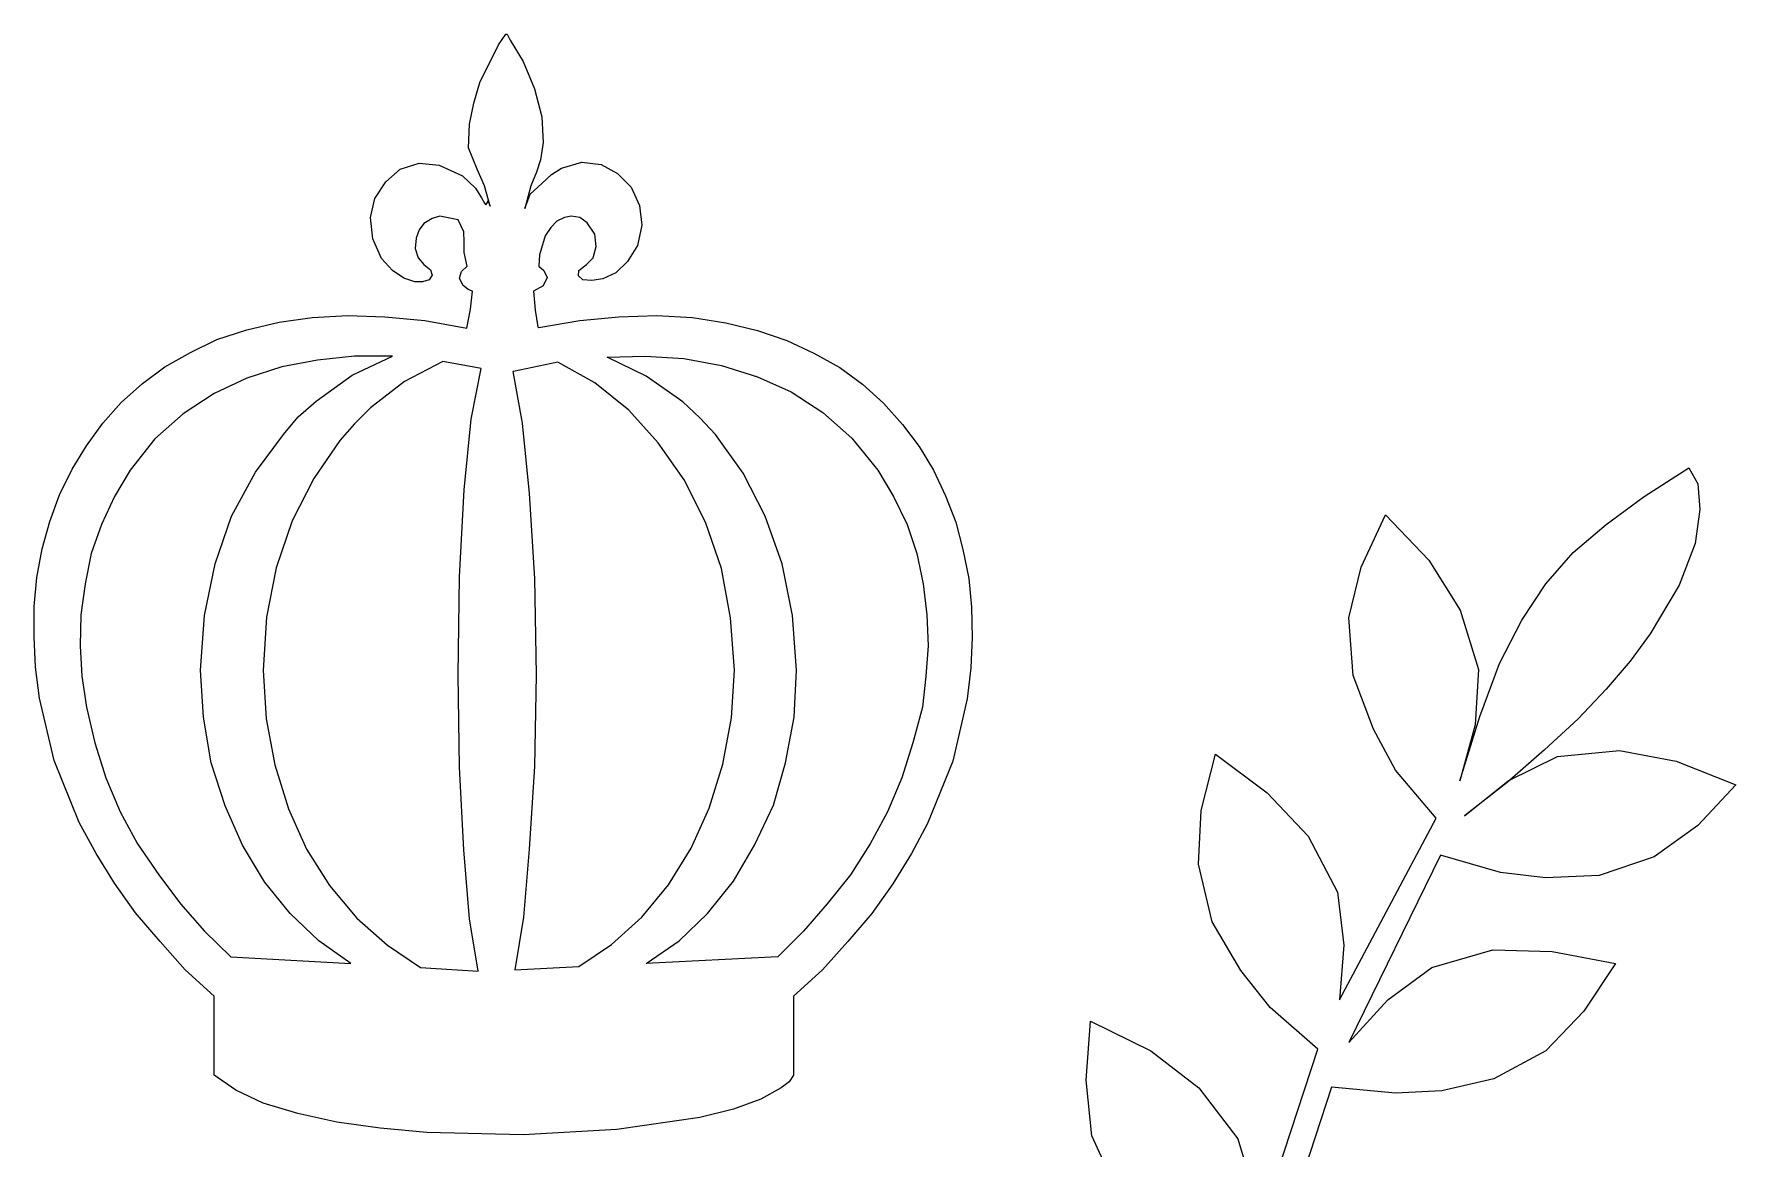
# Model space of a CAD drawing. Header units: inches. Extents: x -3.38 to 2.4, y -4.28 to 3.37.
# Drawn here: x -2.627 to -1.841, y -2.36 to -1.845 of the extents above; entities that cross this region are included whole.
import ezdxf

# ---------------------------------------------------------------- set-up
doc = ezdxf.new("R2010")
doc.units = ezdxf.units.IN
doc.header["$MEASUREMENT"] = 0
doc.layers.add('Katman 1', color=7, linetype='Continuous')

msp = doc.modelspace()

# ---------------------------------------------------------------- linework, layer by layer
at = {"layer": 'Katman 1', "color": 250, "lineweight": 9}
for points in [[(-2.41226, -1.85022), (-2.41226, -1.85022), (-2.40893, -1.84529), (-2.40893, -1.84529)], [(-2.40893, -1.84529), (-2.40893, -1.84529), (-2.40826, -1.84529), (-2.40826, -1.84529)], [(-2.40826, -1.84529), (-2.40826, -1.84529), (-2.40693, -1.84809), (-2.40693, -1.84809)], [(-2.42093, -1.86769), (-2.42093, -1.86769), (-2.41226, -1.85022), (-2.41226, -1.85022)], [(-2.40693, -1.84809), (-2.40693, -1.84809), (-2.40093, -1.85791), (-2.40093, -1.85791)], [(-2.40093, -1.85791), (-2.40093, -1.85791), (-2.39559, -1.87051), (-2.39559, -1.87051)], [(-2.42359, -1.87717), (-2.42359, -1.87717), (-2.42093, -1.86769), (-2.42093, -1.86769)], [(-2.42559, -1.88695), (-2.42559, -1.88695), (-2.42359, -1.87717), (-2.42359, -1.87717)], [(-2.39559, -1.87051), (-2.39559, -1.87051), (-2.39226, -1.88344), (-2.39226, -1.88344)], [(-2.39226, -1.88344), (-2.39226, -1.88344), (-2.39159, -1.89535), (-2.39159, -1.89535)], [(-2.42604, -1.8978), (-2.42604, -1.8978), (-2.42559, -1.88695), (-2.42559, -1.88695)], [(-2.42204, -1.9076), (-2.42204, -1.9076), (-2.42604, -1.8978), (-2.42604, -1.8978)], [(-2.39159, -1.89535), (-2.39159, -1.89535), (-2.39293, -1.9034), (-2.39293, -1.9034)], [(-2.46426, -1.91354), (-2.46426, -1.91354), (-2.45759, -1.9076), (-2.45759, -1.9076)], [(-2.45759, -1.9076), (-2.45759, -1.9076), (-2.44893, -1.90482), (-2.44893, -1.90482)], [(-2.44893, -1.90482), (-2.44893, -1.90482), (-2.43959, -1.90585), (-2.43959, -1.90585)], [(-2.43959, -1.90585), (-2.43959, -1.90585), (-2.42893, -1.91076), (-2.42893, -1.91076)], [(-2.4187, -1.91531), (-2.4187, -1.91531), (-2.42204, -1.9076), (-2.42204, -1.9076)], [(-2.3947, -1.90902), (-2.3947, -1.90902), (-2.39737, -1.91531), (-2.39737, -1.91531)], [(-2.39293, -1.9034), (-2.39293, -1.9034), (-2.3947, -1.90902), (-2.3947, -1.90902)], [(-2.38781, -1.91005), (-2.38781, -1.91005), (-2.38315, -1.90727), (-2.38315, -1.90727)], [(-2.38315, -1.90727), (-2.38315, -1.90727), (-2.37381, -1.90447), (-2.37381, -1.90447)], [(-2.37381, -1.90447), (-2.37381, -1.90447), (-2.36492, -1.90551), (-2.36492, -1.90551)], [(-2.36492, -1.90551), (-2.36492, -1.90551), (-2.35737, -1.90971), (-2.35737, -1.90971)], [(-2.46937, -1.92124), (-2.46937, -1.92124), (-2.46426, -1.91354), (-2.46426, -1.91354)], [(-2.42893, -1.91076), (-2.42893, -1.91076), (-2.42293, -1.91638), (-2.42293, -1.91638)], [(-2.42293, -1.91638), (-2.42293, -1.91638), (-2.42004, -1.92091), (-2.42004, -1.92091)], [(-2.41604, -1.92476), (-2.41604, -1.92476), (-2.4187, -1.91531), (-2.4187, -1.91531)], [(-2.39737, -1.91531), (-2.39737, -1.91531), (-2.40004, -1.92582), (-2.40004, -1.92582)], [(-2.39759, -1.91918), (-2.39759, -1.91918), (-2.39226, -1.91425), (-2.39226, -1.91425)], [(-2.39226, -1.91425), (-2.39226, -1.91425), (-2.38781, -1.91005), (-2.38781, -1.91005)], [(-2.35737, -1.90971), (-2.35737, -1.90971), (-2.35093, -1.916), (-2.35093, -1.916)], [(-2.35093, -1.916), (-2.35093, -1.916), (-2.34715, -1.9244), (-2.34715, -1.9244)], [(-2.47137, -1.93002), (-2.47137, -1.93002), (-2.46937, -1.92124), (-2.46937, -1.92124)], [(-2.42004, -1.92091), (-2.42004, -1.92091), (-2.4187, -1.92336), (-2.4187, -1.92336)], [(-2.4187, -1.92336), (-2.4187, -1.92336), (-2.41804, -1.92407), (-2.41804, -1.92407)], [(-2.41804, -1.92407), (-2.41804, -1.92407), (-2.41737, -1.923), (-2.41737, -1.923)], [(-2.41737, -1.923), (-2.41737, -1.923), (-2.41715, -1.92229), (-2.41715, -1.92229)], [(-2.41715, -1.92229), (-2.41715, -1.92229), (-2.41604, -1.92476), (-2.41604, -1.92476)], [(-2.40004, -1.92582), (-2.40004, -1.92582), (-2.39759, -1.91918), (-2.39759, -1.91918)], [(-2.34715, -1.9244), (-2.34715, -1.9244), (-2.34603, -1.93354), (-2.34603, -1.93354)], [(-2.47026, -1.9398), (-2.47026, -1.9398), (-2.47137, -1.93002), (-2.47137, -1.93002)], [(-2.4467, -1.9328), (-2.4467, -1.9328), (-2.44893, -1.9356), (-2.44893, -1.9356)], [(-2.44293, -1.93036), (-2.44293, -1.93036), (-2.4467, -1.9328), (-2.4467, -1.9328)], [(-2.43937, -1.92933), (-2.43937, -1.92933), (-2.44293, -1.93036), (-2.44293, -1.93036)], [(-2.43093, -1.93102), (-2.43093, -1.93102), (-2.43937, -1.92933), (-2.43937, -1.92933)], [(-2.42826, -1.93665), (-2.42826, -1.93665), (-2.43093, -1.93102), (-2.43093, -1.93102)], [(-2.38537, -1.93174), (-2.38537, -1.93174), (-2.38804, -1.93456), (-2.38804, -1.93456)], [(-2.38181, -1.93002), (-2.38181, -1.93002), (-2.38537, -1.93174), (-2.38537, -1.93174)], [(-2.3787, -1.92933), (-2.3787, -1.92933), (-2.38181, -1.93002), (-2.38181, -1.93002)], [(-2.3747, -1.93002), (-2.3747, -1.93002), (-2.3787, -1.92933), (-2.3787, -1.92933)], [(-2.37137, -1.93244), (-2.37137, -1.93244), (-2.3747, -1.93002), (-2.3747, -1.93002)], [(-2.36781, -1.93769), (-2.36781, -1.93769), (-2.37137, -1.93244), (-2.37137, -1.93244)], [(-2.46626, -1.94891), (-2.46626, -1.94891), (-2.47026, -1.9398), (-2.47026, -1.9398)], [(-2.45026, -1.93947), (-2.45026, -1.93947), (-2.4507, -1.94436), (-2.4507, -1.94436)], [(-2.44893, -1.9356), (-2.44893, -1.9356), (-2.45026, -1.93947), (-2.45026, -1.93947)], [(-2.42804, -1.94122), (-2.42804, -1.94122), (-2.42826, -1.93665), (-2.42826, -1.93665)], [(-2.3907, -1.9384), (-2.3907, -1.9384), (-2.39337, -1.94718), (-2.39337, -1.94718)], [(-2.38804, -1.93456), (-2.38804, -1.93456), (-2.3907, -1.9384), (-2.3907, -1.9384)], [(-2.36715, -1.94331), (-2.36715, -1.94331), (-2.36781, -1.93769), (-2.36781, -1.93769)], [(-2.34603, -1.93354), (-2.34603, -1.93354), (-2.34804, -1.94294), (-2.34804, -1.94294)], [(-2.4507, -1.94436), (-2.4507, -1.94436), (-2.44937, -1.94856), (-2.44937, -1.94856)], [(-2.44937, -1.94856), (-2.44937, -1.94856), (-2.4467, -1.95169), (-2.4467, -1.95169)], [(-2.42804, -1.94609), (-2.42804, -1.94609), (-2.42804, -1.94122), (-2.42804, -1.94122)], [(-2.4267, -1.95241), (-2.4267, -1.95241), (-2.42804, -1.94609), (-2.42804, -1.94609)], [(-2.39337, -1.94718), (-2.39337, -1.94718), (-2.39359, -1.95241), (-2.39359, -1.95241)], [(-2.37159, -1.95169), (-2.37159, -1.95169), (-2.36848, -1.94856), (-2.36848, -1.94856)], [(-2.36848, -1.94856), (-2.36848, -1.94856), (-2.36715, -1.94331), (-2.36715, -1.94331)], [(-2.34804, -1.94294), (-2.34804, -1.94294), (-2.3527, -1.95031), (-2.3527, -1.95031)], [(-2.46115, -1.95449), (-2.46115, -1.95449), (-2.46626, -1.94891), (-2.46626, -1.94891)], [(-2.45604, -1.95805), (-2.45604, -1.95805), (-2.46115, -1.95449), (-2.46115, -1.95449)], [(-2.4467, -1.95169), (-2.4467, -1.95169), (-2.44359, -1.95418), (-2.44359, -1.95418)], [(-2.44293, -1.95663), (-2.44293, -1.95663), (-2.44426, -1.95872), (-2.44426, -1.95872)], [(-2.44359, -1.95418), (-2.44359, -1.95418), (-2.44293, -1.95663), (-2.44293, -1.95663)], [(-2.43026, -1.95805), (-2.43026, -1.95805), (-2.42937, -1.95487), (-2.42937, -1.95487)], [(-2.42937, -1.95487), (-2.42937, -1.95487), (-2.4267, -1.95241), (-2.4267, -1.95241)], [(-2.39359, -1.95241), (-2.39359, -1.95241), (-2.39137, -1.95449), (-2.39137, -1.95449)], [(-2.39137, -1.95449), (-2.39137, -1.95449), (-2.38981, -1.95767), (-2.38981, -1.95767)], [(-2.37537, -1.95696), (-2.37537, -1.95696), (-2.37515, -1.95449), (-2.37515, -1.95449)], [(-2.37515, -1.95449), (-2.37515, -1.95449), (-2.37159, -1.95169), (-2.37159, -1.95169)], [(-2.35804, -1.95554), (-2.35804, -1.95554), (-2.36404, -1.95836), (-2.36404, -1.95836)], [(-2.3527, -1.95031), (-2.3527, -1.95031), (-2.35804, -1.95554), (-2.35804, -1.95554)], [(-2.45093, -1.95974), (-2.45093, -1.95974), (-2.45604, -1.95805), (-2.45604, -1.95805)], [(-2.44737, -1.95974), (-2.44737, -1.95974), (-2.45093, -1.95974), (-2.45093, -1.95974)], [(-2.44426, -1.95872), (-2.44426, -1.95872), (-2.44737, -1.95974), (-2.44737, -1.95974)], [(-2.4287, -1.96116), (-2.4287, -1.96116), (-2.43026, -1.95805), (-2.43026, -1.95805)], [(-2.42626, -1.96322), (-2.42626, -1.96322), (-2.4287, -1.96116), (-2.4287, -1.96116)], [(-2.42426, -1.96394), (-2.42426, -1.96394), (-2.42626, -1.96322), (-2.42626, -1.96322)], [(-2.42515, -1.97236), (-2.42515, -1.97236), (-2.42426, -1.96394), (-2.42426, -1.96394)], [(-2.39159, -1.96154), (-2.39159, -1.96154), (-2.39604, -1.96394), (-2.39604, -1.96394)], [(-2.39604, -1.96394), (-2.39604, -1.96394), (-2.39537, -1.97269), (-2.39537, -1.97269)], [(-2.38981, -1.95767), (-2.38981, -1.95767), (-2.39159, -1.96154), (-2.39159, -1.96154)], [(-2.37337, -1.95872), (-2.37337, -1.95872), (-2.37537, -1.95696), (-2.37537, -1.95696)], [(-2.36915, -1.95905), (-2.36915, -1.95905), (-2.37337, -1.95872), (-2.37337, -1.95872)], [(-2.36404, -1.95836), (-2.36404, -1.95836), (-2.36915, -1.95905), (-2.36915, -1.95905)], [(-2.42693, -1.98109), (-2.42693, -1.98109), (-2.42515, -1.97236), (-2.42515, -1.97236)], [(-2.52849, -1.98181), (-2.52849, -1.98181), (-2.5136, -1.97829), (-2.5136, -1.97829)], [(-2.5136, -1.97829), (-2.5136, -1.97829), (-2.49826, -1.97619), (-2.49826, -1.97619)], [(-2.49826, -1.97619), (-2.49826, -1.97619), (-2.48182, -1.97514), (-2.48182, -1.97514)], [(-2.48182, -1.97514), (-2.48182, -1.97514), (-2.46471, -1.97585), (-2.46471, -1.97585)], [(-2.46471, -1.97585), (-2.46471, -1.97585), (-2.44626, -1.97758), (-2.44626, -1.97758)], [(-2.44626, -1.97758), (-2.44626, -1.97758), (-2.42693, -1.98109), (-2.42693, -1.98109)], [(-2.39537, -1.97269), (-2.39537, -1.97269), (-2.39404, -1.98039), (-2.39404, -1.98039)], [(-2.39359, -1.98076), (-2.39359, -1.98076), (-2.3747, -1.97758), (-2.3747, -1.97758)], [(-2.3747, -1.97758), (-2.3747, -1.97758), (-2.3567, -1.97585), (-2.3567, -1.97585)], [(-2.3567, -1.97585), (-2.3567, -1.97585), (-2.33914, -1.97514), (-2.33914, -1.97514)], [(-2.33914, -1.97514), (-2.33914, -1.97514), (-2.3227, -1.97619), (-2.3227, -1.97619)], [(-2.3227, -1.97619), (-2.3227, -1.97619), (-2.30737, -1.97865), (-2.30737, -1.97865)], [(-2.30737, -1.97865), (-2.30737, -1.97865), (-2.2927, -1.98214), (-2.2927, -1.98214)], [(-2.55449, -1.9923), (-2.55449, -1.9923), (-2.54227, -1.98634), (-2.54227, -1.98634)], [(-2.54227, -1.98634), (-2.54227, -1.98634), (-2.52849, -1.98181), (-2.52849, -1.98181)], [(-2.39404, -1.98039), (-2.39404, -1.98039), (-2.39359, -1.98076), (-2.39359, -1.98076)], [(-2.2927, -1.98214), (-2.2927, -1.98214), (-2.27914, -1.98672), (-2.27914, -1.98672)], [(-2.27914, -1.98672), (-2.27914, -1.98672), (-2.2667, -1.99267), (-2.2667, -1.99267)], [(-2.56627, -1.99896), (-2.56627, -1.99896), (-2.55449, -1.9923), (-2.55449, -1.9923)], [(-2.49582, -1.99578), (-2.49582, -1.99578), (-2.51226, -1.99896), (-2.51226, -1.99896)], [(-2.47871, -1.99403), (-2.47871, -1.99403), (-2.49582, -1.99578), (-2.49582, -1.99578)], [(-2.47982, -2.00281), (-2.47982, -2.00281), (-2.46115, -1.99403), (-2.46115, -1.99403)], [(-2.46115, -1.99403), (-2.46115, -1.99403), (-2.47871, -1.99403), (-2.47871, -1.99403)], [(-2.36203, -1.99441), (-2.36203, -1.99441), (-2.34448, -1.99403), (-2.34448, -1.99403)], [(-2.34404, -2.00314), (-2.34404, -2.00314), (-2.36203, -1.99441), (-2.36203, -1.99441)], [(-2.34448, -1.99403), (-2.34448, -1.99403), (-2.3267, -1.99512), (-2.3267, -1.99512)], [(-2.3267, -1.99512), (-2.3267, -1.99512), (-2.30936, -1.99825), (-2.30936, -1.99825)], [(-2.2667, -1.99267), (-2.2667, -1.99267), (-2.25469, -1.99927), (-2.25469, -1.99927)], [(-2.57671, -2.00665), (-2.57671, -2.00665), (-2.56627, -1.99896), (-2.56627, -1.99896)], [(-2.51226, -1.99896), (-2.51226, -1.99896), (-2.52849, -2.00419), (-2.52849, -2.00419)], [(-2.49648, -2.01472), (-2.49648, -2.01472), (-2.47982, -2.00281), (-2.47982, -2.00281)], [(-2.43804, -1.9965), (-2.43804, -1.9965), (-2.4556, -2.00561), (-2.4556, -2.00561)], [(-2.42026, -1.99965), (-2.42026, -1.99965), (-2.43804, -1.9965), (-2.43804, -1.9965)], [(-2.42493, -2.0231), (-2.42493, -2.0231), (-2.42026, -1.99965), (-2.42026, -1.99965)], [(-2.40559, -2.00107), (-2.40559, -2.00107), (-2.40137, -2.02487), (-2.40137, -2.02487)], [(-2.40537, -2.00107), (-2.40537, -2.00107), (-2.40559, -2.00107), (-2.40559, -2.00107)], [(-2.38493, -1.99683), (-2.38493, -1.99683), (-2.40537, -2.00107), (-2.40537, -2.00107)], [(-2.36781, -2.0063), (-2.36781, -2.0063), (-2.38493, -1.99683), (-2.38493, -1.99683)], [(-2.32714, -2.01505), (-2.32714, -2.01505), (-2.34404, -2.00314), (-2.34404, -2.00314)], [(-2.30936, -1.99825), (-2.30936, -1.99825), (-2.2927, -2.0035), (-2.2927, -2.0035)], [(-2.2927, -2.0035), (-2.2927, -2.0035), (-2.27714, -2.01047), (-2.27714, -2.01047)], [(-2.25469, -1.99927), (-2.25469, -1.99927), (-2.24425, -2.00698), (-2.24425, -2.00698)], [(-2.58649, -2.01543), (-2.58649, -2.01543), (-2.57671, -2.00665), (-2.57671, -2.00665)], [(-2.5436, -2.01123), (-2.5436, -2.01123), (-2.55782, -2.02063), (-2.55782, -2.02063)], [(-2.52849, -2.00419), (-2.52849, -2.00419), (-2.5436, -2.01123), (-2.5436, -2.01123)], [(-2.4556, -2.00561), (-2.4556, -2.00561), (-2.47137, -2.01785), (-2.47137, -2.01785)], [(-2.35203, -2.01892), (-2.35203, -2.01892), (-2.36781, -2.0063), (-2.36781, -2.0063)], [(-2.27714, -2.01047), (-2.27714, -2.01047), (-2.26247, -2.01992), (-2.26247, -2.01992)], [(-2.24425, -2.00698), (-2.24425, -2.00698), (-2.23447, -2.01572), (-2.23447, -2.01572)], [(-2.59494, -2.02487), (-2.59494, -2.02487), (-2.58649, -2.01543), (-2.58649, -2.01543)], [(-2.50471, -2.02205), (-2.50471, -2.02205), (-2.49648, -2.01472), (-2.49648, -2.01472)], [(-2.47137, -2.01785), (-2.47137, -2.01785), (-2.47871, -2.02519), (-2.47871, -2.02519)], [(-2.33848, -2.03394), (-2.33848, -2.03394), (-2.35203, -2.01892), (-2.35203, -2.01892)], [(-2.31936, -2.02239), (-2.31936, -2.02239), (-2.32714, -2.01505), (-2.32714, -2.01505)], [(-2.23447, -2.01572), (-2.23447, -2.01572), (-2.2258, -2.02559), (-2.2258, -2.02559)], [(-2.60249, -2.03532), (-2.60249, -2.03532), (-2.59494, -2.02487), (-2.59494, -2.02487)], [(-2.55782, -2.02063), (-2.55782, -2.02063), (-2.57093, -2.03219), (-2.57093, -2.03219)], [(-2.5116, -2.03007), (-2.5116, -2.03007), (-2.50471, -2.02205), (-2.50471, -2.02205)], [(-2.47871, -2.02519), (-2.47871, -2.02519), (-2.48559, -2.0329), (-2.48559, -2.0329)], [(-2.42804, -2.05563), (-2.42804, -2.05563), (-2.42493, -2.0231), (-2.42493, -2.0231)], [(-2.40137, -2.02487), (-2.40137, -2.02487), (-2.39804, -2.05739), (-2.39804, -2.05739)], [(-2.31203, -2.03007), (-2.31203, -2.03007), (-2.31936, -2.02239), (-2.31936, -2.02239)], [(-2.26247, -2.01992), (-2.26247, -2.01992), (-2.24914, -2.03185), (-2.24914, -2.03185)], [(-2.2258, -2.02559), (-2.2258, -2.02559), (-2.21802, -2.0357), (-2.21802, -2.0357)], [(-2.57093, -2.03219), (-2.57093, -2.03219), (-2.58227, -2.04654), (-2.58227, -2.04654)], [(-2.52448, -2.04759), (-2.52448, -2.04759), (-2.5116, -2.03007), (-2.5116, -2.03007)], [(-2.48559, -2.0329), (-2.48559, -2.0329), (-2.4976, -2.05039), (-2.4976, -2.05039)], [(-2.32648, -2.0511), (-2.32648, -2.0511), (-2.33848, -2.03394), (-2.33848, -2.03394)], [(-2.29937, -2.04792), (-2.29937, -2.04792), (-2.31203, -2.03007), (-2.31203, -2.03007)], [(-2.24914, -2.03185), (-2.24914, -2.03185), (-2.23714, -2.04654), (-2.23714, -2.04654)], [(-2.60916, -2.04619), (-2.60916, -2.04619), (-2.60249, -2.03532), (-2.60249, -2.03532)], [(-2.21802, -2.0357), (-2.21802, -2.0357), (-2.21136, -2.04654), (-2.21136, -2.04654)], [(-2.61494, -2.05807), (-2.61494, -2.05807), (-2.60916, -2.04619), (-2.60916, -2.04619)], [(-2.58227, -2.04654), (-2.58227, -2.04654), (-2.5896, -2.05879), (-2.5896, -2.05879)], [(-2.5356, -2.0679), (-2.5356, -2.0679), (-2.52448, -2.04759), (-2.52448, -2.04759)], [(-2.4976, -2.05039), (-2.4976, -2.05039), (-2.5076, -2.06999), (-2.5076, -2.06999)], [(-2.28914, -2.0679), (-2.28914, -2.0679), (-2.29937, -2.04792), (-2.29937, -2.04792)], [(-2.23714, -2.04654), (-2.23714, -2.04654), (-2.22981, -2.05879), (-2.22981, -2.05879)], [(-2.21136, -2.04654), (-2.21136, -2.04654), (-2.2058, -2.05846), (-2.2058, -2.05846)], [(-1.88334, -2.05879), (-1.88334, -2.05879), (-1.86267, -2.04548), (-1.86267, -2.04548)], [(-1.86267, -2.04548), (-1.86267, -2.04548), (-1.85845, -2.05285), (-1.85845, -2.05285)], [(-2.61938, -2.07032), (-2.61938, -2.07032), (-2.61494, -2.05807), (-2.61494, -2.05807)], [(-2.5896, -2.05879), (-2.5896, -2.05879), (-2.5956, -2.07174), (-2.5956, -2.07174)], [(-2.43026, -2.09588), (-2.43026, -2.09588), (-2.42804, -2.05563), (-2.42804, -2.05563)], [(-2.39804, -2.05739), (-2.39804, -2.05739), (-2.39559, -2.09659), (-2.39559, -2.09659)], [(-2.3167, -2.07068), (-2.3167, -2.07068), (-2.32648, -2.0511), (-2.32648, -2.0511)], [(-2.22981, -2.05879), (-2.22981, -2.05879), (-2.22358, -2.07174), (-2.22358, -2.07174)], [(-2.2058, -2.05846), (-2.2058, -2.05846), (-2.20114, -2.07068), (-2.20114, -2.07068)], [(-1.9009, -2.07174), (-1.9009, -2.07174), (-1.88334, -2.05879), (-1.88334, -2.05879)], [(-1.85845, -2.05285), (-1.85845, -2.05285), (-1.85756, -2.06474), (-1.85756, -2.06474)], [(-1.85756, -2.06474), (-1.85756, -2.06474), (-1.85978, -2.08048), (-1.85978, -2.08048)], [(-2.62294, -2.08294), (-2.62294, -2.08294), (-2.61938, -2.07032), (-2.61938, -2.07032)], [(-2.5956, -2.07174), (-2.5956, -2.07174), (-2.60027, -2.08506), (-2.60027, -2.08506)], [(-2.54316, -2.08992), (-2.54316, -2.08992), (-2.5356, -2.0679), (-2.5356, -2.0679)], [(-2.5076, -2.06999), (-2.5076, -2.06999), (-2.51493, -2.0917), (-2.51493, -2.0917)], [(-2.30936, -2.09203), (-2.30936, -2.09203), (-2.3167, -2.07068), (-2.3167, -2.07068)], [(-2.28136, -2.08992), (-2.28136, -2.08992), (-2.28914, -2.0679), (-2.28914, -2.0679)], [(-2.22358, -2.07174), (-2.22358, -2.07174), (-2.21914, -2.08506), (-2.21914, -2.08506)], [(-2.20114, -2.07068), (-2.20114, -2.07068), (-2.1978, -2.0833), (-2.1978, -2.0833)], [(-2.01402, -2.09135), (-2.01402, -2.09135), (-2.00268, -2.06719), (-2.00268, -2.06719)], [(-2.00268, -2.06719), (-2.00268, -2.06719), (-1.98268, -2.08821), (-1.98268, -2.08821)], [(-1.91601, -2.08468), (-1.91601, -2.08468), (-1.9009, -2.07174), (-1.9009, -2.07174)], [(-1.85978, -2.08048), (-1.85978, -2.08048), (-1.86712, -2.09975), (-1.86712, -2.09975)], [(-2.62539, -2.09623), (-2.62539, -2.09623), (-2.62294, -2.08294), (-2.62294, -2.08294)], [(-2.60027, -2.08506), (-2.60027, -2.08506), (-2.60316, -2.09904), (-2.60316, -2.09904)], [(-2.54804, -2.11377), (-2.54804, -2.11377), (-2.54316, -2.08992), (-2.54316, -2.08992)], [(-2.27648, -2.11377), (-2.27648, -2.11377), (-2.28136, -2.08992), (-2.28136, -2.08992)], [(-2.21914, -2.08506), (-2.21914, -2.08506), (-2.21625, -2.09904), (-2.21625, -2.09904)], [(-2.1978, -2.0833), (-2.1978, -2.0833), (-2.19513, -2.09659), (-2.19513, -2.09659)], [(-1.98268, -2.08821), (-1.98268, -2.08821), (-1.96823, -2.1113), (-1.96823, -2.1113)], [(-1.92868, -2.09904), (-1.92868, -2.09904), (-1.91601, -2.08468), (-1.91601, -2.08468)], [(-2.62672, -2.10952), (-2.62672, -2.10952), (-2.62539, -2.09623), (-2.62539, -2.09623)], [(-2.51493, -2.0917), (-2.51493, -2.0917), (-2.51938, -2.11444), (-2.51938, -2.11444)], [(-2.43093, -2.14104), (-2.43093, -2.14104), (-2.43026, -2.09588), (-2.43026, -2.09588)], [(-2.39559, -2.09659), (-2.39559, -2.09659), (-2.39493, -2.14104), (-2.39493, -2.14104)], [(-2.30514, -2.11481), (-2.30514, -2.11481), (-2.30936, -2.09203), (-2.30936, -2.09203)], [(-2.19513, -2.09659), (-2.19513, -2.09659), (-2.1938, -2.1099), (-2.1938, -2.1099)], [(-2.01957, -2.11481), (-2.01957, -2.11481), (-2.01402, -2.09135), (-2.01402, -2.09135)], [(-2.60316, -2.09904), (-2.60316, -2.09904), (-2.60516, -2.11339), (-2.60516, -2.11339)], [(-2.21625, -2.09904), (-2.21625, -2.09904), (-2.21447, -2.11337), (-2.21447, -2.11337)], [(-1.93979, -2.11583), (-1.93979, -2.11583), (-1.92868, -2.09904), (-1.92868, -2.09904)], [(-1.86712, -2.09975), (-1.86712, -2.09975), (-1.88045, -2.12213), (-1.88045, -2.12213)], [(-2.62672, -2.12355), (-2.62672, -2.12355), (-2.62672, -2.10952), (-2.62672, -2.10952)], [(-2.60516, -2.11339), (-2.60516, -2.11339), (-2.60538, -2.12775), (-2.60538, -2.12775)], [(-2.54982, -2.13894), (-2.54982, -2.13894), (-2.54804, -2.11377), (-2.54804, -2.11377)], [(-2.2747, -2.13894), (-2.2747, -2.13894), (-2.27648, -2.11377), (-2.27648, -2.11377)], [(-2.21447, -2.11337), (-2.21447, -2.11337), (-2.2138, -2.1277), (-2.2138, -2.1277)], [(-2.1938, -2.1099), (-2.1938, -2.1099), (-2.19358, -2.12388), (-2.19358, -2.12388)], [(-1.96823, -2.1113), (-1.96823, -2.1113), (-1.95979, -2.13857), (-1.95979, -2.13857)], [(-2.51938, -2.11444), (-2.51938, -2.11444), (-2.52093, -2.13894), (-2.52093, -2.13894)], [(-2.30336, -2.13894), (-2.30336, -2.13894), (-2.30514, -2.11481), (-2.30514, -2.11481)], [(-2.01757, -2.14141), (-2.01757, -2.14141), (-2.01957, -2.11481), (-2.01957, -2.11481)], [(-1.95001, -2.13579), (-1.95001, -2.13579), (-1.93979, -2.11583), (-1.93979, -2.11583)], [(-2.62605, -2.13755), (-2.62605, -2.13755), (-2.62672, -2.12355), (-2.62672, -2.12355)], [(-2.60538, -2.12775), (-2.60538, -2.12775), (-2.60472, -2.14172), (-2.60472, -2.14172)], [(-2.2138, -2.1277), (-2.2138, -2.1277), (-2.21491, -2.14172), (-2.21491, -2.14172)], [(-2.19358, -2.12388), (-2.19358, -2.12388), (-2.19425, -2.13786), (-2.19425, -2.13786)], [(-1.88045, -2.12213), (-1.88045, -2.12213), (-1.88978, -2.13472), (-1.88978, -2.13472)], [(-1.95912, -2.16028), (-1.95912, -2.16028), (-1.95001, -2.13579), (-1.95001, -2.13579)], [(-1.88978, -2.13472), (-1.88978, -2.13472), (-1.9009, -2.14768), (-1.9009, -2.14768)], [(-2.62427, -2.15188), (-2.62427, -2.15188), (-2.62605, -2.13755), (-2.62605, -2.13755)], [(-2.60472, -2.14172), (-2.60472, -2.14172), (-2.60249, -2.15608), (-2.60249, -2.15608)], [(-2.54849, -2.16068), (-2.54849, -2.16068), (-2.54982, -2.13894), (-2.54982, -2.13894)], [(-2.52093, -2.13894), (-2.52093, -2.13894), (-2.5196, -2.16135), (-2.5196, -2.16135)], [(-2.43026, -2.18373), (-2.43026, -2.18373), (-2.43093, -2.14104), (-2.43093, -2.14104)], [(-2.39493, -2.14104), (-2.39493, -2.14104), (-2.39559, -2.18339), (-2.39559, -2.18339)], [(-2.3047, -2.16099), (-2.3047, -2.16099), (-2.30336, -2.13894), (-2.30336, -2.13894)], [(-2.27581, -2.16068), (-2.27581, -2.16068), (-2.2747, -2.13894), (-2.2747, -2.13894)], [(-2.21491, -2.14172), (-2.21491, -2.14172), (-2.21647, -2.15608), (-2.21647, -2.15608)], [(-2.19425, -2.13786), (-2.19425, -2.13786), (-2.1958, -2.15221), (-2.1958, -2.15221)], [(-2.00824, -2.16624), (-2.00824, -2.16624), (-2.01757, -2.14141), (-2.01757, -2.14141)], [(-1.95979, -2.13857), (-1.95979, -2.13857), (-1.96134, -2.16413), (-1.96134, -2.16413)], [(-2.61738, -2.18059), (-2.61738, -2.18059), (-2.62427, -2.15188), (-2.62427, -2.15188)], [(-2.1958, -2.15221), (-2.1958, -2.15221), (-2.20247, -2.18095), (-2.20247, -2.18095)], [(-1.9009, -2.14768), (-1.9009, -2.14768), (-1.91379, -2.16135), (-1.91379, -2.16135)], [(-2.60249, -2.15608), (-2.60249, -2.15608), (-2.59872, -2.17253), (-2.59872, -2.17253)], [(-2.54493, -2.18164), (-2.54493, -2.18164), (-2.54849, -2.16068), (-2.54849, -2.16068)], [(-2.3087, -2.18235), (-2.3087, -2.18235), (-2.3047, -2.16099), (-2.3047, -2.16099)], [(-2.27981, -2.18164), (-2.27981, -2.18164), (-2.27581, -2.16068), (-2.27581, -2.16068)], [(-2.21647, -2.15608), (-2.21647, -2.15608), (-2.22092, -2.17253), (-2.22092, -2.17253)], [(-1.96846, -2.19004), (-1.96846, -2.19004), (-1.95912, -2.16028), (-1.95912, -2.16028)], [(-2.5196, -2.16135), (-2.5196, -2.16135), (-2.5156, -2.18269), (-2.5156, -2.18269)], [(-1.99802, -2.18513), (-1.99802, -2.18513), (-2.00824, -2.16624), (-2.00824, -2.16624)], [(-1.96134, -2.16413), (-1.96134, -2.16413), (-1.96846, -2.19004), (-1.96846, -2.19004)], [(-1.91379, -2.16135), (-1.91379, -2.16135), (-1.92934, -2.1757), (-1.92934, -2.1757)], [(-2.59872, -2.17253), (-2.59872, -2.17253), (-2.5936, -2.18864), (-2.5936, -2.18864)], [(-2.22092, -2.17253), (-2.22092, -2.17253), (-2.22603, -2.18864), (-2.22603, -2.18864)], [(-1.92934, -2.1757), (-1.92934, -2.1757), (-1.94646, -2.19075), (-1.94646, -2.19075)], [(-1.92334, -2.17886), (-1.92334, -2.17886), (-1.89468, -2.17602), (-1.89468, -2.17602)], [(-1.89468, -2.17602), (-1.89468, -2.17602), (-1.86845, -2.18095), (-1.86845, -2.18095)], [(-2.60583, -2.20928), (-2.60583, -2.20928), (-2.61738, -2.18059), (-2.61738, -2.18059)], [(-2.53849, -2.2016), (-2.53849, -2.2016), (-2.54493, -2.18164), (-2.54493, -2.18164)], [(-2.5156, -2.18269), (-2.5156, -2.18269), (-2.50915, -2.203), (-2.50915, -2.203)], [(-2.42826, -2.22188), (-2.42826, -2.22188), (-2.43026, -2.18373), (-2.43026, -2.18373)], [(-2.39559, -2.18339), (-2.39559, -2.18339), (-2.39804, -2.22155), (-2.39804, -2.22155)], [(-2.31492, -2.20261), (-2.31492, -2.20261), (-2.3087, -2.18235), (-2.3087, -2.18235)], [(-2.28536, -2.20124), (-2.28536, -2.20124), (-2.27981, -2.18164), (-2.27981, -2.18164)], [(-2.20247, -2.18095), (-2.20247, -2.18095), (-2.21425, -2.20964), (-2.21425, -2.20964)], [(-2.0878, -2.2037), (-2.0878, -2.2037), (-2.08113, -2.17777), (-2.08113, -2.17777)], [(-2.08113, -2.17777), (-2.08113, -2.17777), (-2.05735, -2.19562), (-2.05735, -2.19562)], [(-1.94601, -2.19004), (-1.94601, -2.19004), (-1.92334, -2.17886), (-1.92334, -2.17886)], [(-1.86845, -2.18095), (-1.86845, -2.18095), (-1.84089, -2.1918), (-1.84089, -2.1918)], [(-2.5936, -2.18864), (-2.5936, -2.18864), (-2.58693, -2.20437), (-2.58693, -2.20437)], [(-2.22603, -2.18864), (-2.22603, -2.18864), (-2.23269, -2.20437), (-2.23269, -2.20437)], [(-1.97935, -2.20719), (-1.97935, -2.20719), (-1.99802, -2.18513), (-1.99802, -2.18513)], [(-1.96624, -2.20615), (-1.96624, -2.20615), (-1.94601, -2.19004), (-1.94601, -2.19004)], [(-1.94646, -2.19075), (-1.94646, -2.19075), (-1.96624, -2.20615), (-1.96624, -2.20615)], [(-1.84089, -2.1918), (-1.84089, -2.1918), (-1.85845, -2.21069), (-1.85845, -2.21069)], [(-2.05735, -2.19562), (-2.05735, -2.19562), (-2.03846, -2.21555), (-2.03846, -2.21555)], [(-2.58693, -2.20437), (-2.58693, -2.20437), (-2.57894, -2.21911), (-2.57894, -2.21911)], [(-2.53049, -2.21978), (-2.53049, -2.21978), (-2.53849, -2.2016), (-2.53849, -2.2016)], [(-2.50915, -2.203), (-2.50915, -2.203), (-2.50093, -2.22155), (-2.50093, -2.22155)], [(-2.32337, -2.22117), (-2.32337, -2.22117), (-2.31492, -2.20261), (-2.31492, -2.20261)], [(-2.29403, -2.21978), (-2.29403, -2.21978), (-2.28536, -2.20124), (-2.28536, -2.20124)], [(-2.23269, -2.20437), (-2.23269, -2.20437), (-2.2407, -2.21911), (-2.2407, -2.21911)], [(-2.08913, -2.22853), (-2.08913, -2.22853), (-2.0878, -2.2037), (-2.0878, -2.2037)], [(-2.02402, -2.29118), (-2.02402, -2.29118), (-1.97935, -2.20719), (-1.97935, -2.20719)], [(-2.59805, -2.22362), (-2.59805, -2.22362), (-2.60583, -2.20928), (-2.60583, -2.20928)], [(-2.21425, -2.20964), (-2.21425, -2.20964), (-2.22158, -2.22362), (-2.22158, -2.22362)], [(-2.03846, -2.21555), (-2.03846, -2.21555), (-2.02491, -2.24144), (-2.02491, -2.24144)], [(-1.85845, -2.21069), (-1.85845, -2.21069), (-1.87868, -2.22504), (-1.87868, -2.22504)], [(-2.5896, -2.23729), (-2.5896, -2.23729), (-2.59805, -2.22362), (-2.59805, -2.22362)], [(-2.57894, -2.21911), (-2.57894, -2.21911), (-2.56916, -2.23346), (-2.56916, -2.23346)], [(-2.52027, -2.23657), (-2.52027, -2.23657), (-2.53049, -2.21978), (-2.53049, -2.21978)], [(-2.50093, -2.22155), (-2.50093, -2.22155), (-2.49026, -2.23833), (-2.49026, -2.23833)], [(-2.42559, -2.25373), (-2.42559, -2.25373), (-2.42826, -2.22188), (-2.42826, -2.22188)], [(-2.39804, -2.22155), (-2.39804, -2.22155), (-2.4007, -2.25302), (-2.4007, -2.25302)], [(-2.33381, -2.23795), (-2.33381, -2.23795), (-2.32337, -2.22117), (-2.32337, -2.22117)], [(-2.30381, -2.23626), (-2.30381, -2.23626), (-2.29403, -2.21978), (-2.29403, -2.21978)], [(-2.2407, -2.21911), (-2.2407, -2.21911), (-2.24981, -2.23346), (-2.24981, -2.23346)], [(-2.22158, -2.22362), (-2.22158, -2.22362), (-2.23025, -2.23762), (-2.23025, -2.23762)], [(-2.08269, -2.25513), (-2.08269, -2.25513), (-2.08913, -2.22853), (-2.08913, -2.22853)], [(-1.97735, -2.22433), (-1.97735, -2.22433), (-2.01957, -2.31078), (-2.01957, -2.31078)], [(-1.94957, -2.23238), (-1.94957, -2.23238), (-1.97735, -2.22433), (-1.97735, -2.22433)], [(-1.87868, -2.22504), (-1.87868, -2.22504), (-1.90401, -2.23377), (-1.90401, -2.23377)], [(-2.57982, -2.25093), (-2.57982, -2.25093), (-2.5896, -2.23729), (-2.5896, -2.23729)], [(-2.56916, -2.23346), (-2.56916, -2.23346), (-2.55916, -2.24673), (-2.55916, -2.24673)], [(-2.50848, -2.25131), (-2.50848, -2.25131), (-2.52027, -2.23657), (-2.52027, -2.23657)], [(-2.49026, -2.23833), (-2.49026, -2.23833), (-2.4776, -2.25338), (-2.4776, -2.25338)], [(-2.34603, -2.25302), (-2.34603, -2.25302), (-2.33381, -2.23795), (-2.33381, -2.23795)], [(-2.31581, -2.25131), (-2.31581, -2.25131), (-2.30381, -2.23626), (-2.30381, -2.23626)], [(-2.24981, -2.23346), (-2.24981, -2.23346), (-2.26047, -2.24673), (-2.26047, -2.24673)], [(-2.23025, -2.23762), (-2.23025, -2.23762), (-2.23981, -2.25131), (-2.23981, -2.25131)], [(-1.9289, -2.23482), (-1.9289, -2.23482), (-1.94957, -2.23238), (-1.94957, -2.23238)], [(-1.90401, -2.23377), (-1.90401, -2.23377), (-1.9289, -2.23482), (-1.9289, -2.23482)], [(-2.55916, -2.24673), (-2.55916, -2.24673), (-2.54804, -2.25935), (-2.54804, -2.25935)], [(-2.26047, -2.24673), (-2.26047, -2.24673), (-2.27136, -2.25935), (-2.27136, -2.25935)], [(-2.02491, -2.24144), (-2.02491, -2.24144), (-2.02202, -2.26595), (-2.02202, -2.26595)], [(-2.56849, -2.26422), (-2.56849, -2.26422), (-2.57982, -2.25093), (-2.57982, -2.25093)], [(-2.49515, -2.26389), (-2.49515, -2.26389), (-2.50848, -2.25131), (-2.50848, -2.25131)], [(-2.4776, -2.25338), (-2.4776, -2.25338), (-2.46359, -2.26595), (-2.46359, -2.26595)], [(-2.42159, -2.27791), (-2.42159, -2.27791), (-2.42559, -2.25373), (-2.42559, -2.25373)], [(-2.4007, -2.25302), (-2.4007, -2.25302), (-2.4047, -2.2772), (-2.4047, -2.2772)], [(-2.36004, -2.26564), (-2.36004, -2.26564), (-2.34603, -2.25302), (-2.34603, -2.25302)], [(-2.32892, -2.26389), (-2.32892, -2.26389), (-2.31581, -2.25131), (-2.31581, -2.25131)], [(-2.23981, -2.25131), (-2.23981, -2.25131), (-2.25092, -2.26422), (-2.25092, -2.26422)], [(-2.06957, -2.27751), (-2.06957, -2.27751), (-2.08269, -2.25513), (-2.08269, -2.25513)], [(-2.54804, -2.25935), (-2.54804, -2.25935), (-2.53582, -2.27124), (-2.53582, -2.27124)], [(-2.27136, -2.25935), (-2.27136, -2.25935), (-2.28336, -2.27124), (-2.28336, -2.27124)], [(-2.55694, -2.2772), (-2.55694, -2.2772), (-2.56849, -2.26422), (-2.56849, -2.26422)], [(-2.48048, -2.27438), (-2.48048, -2.27438), (-2.49515, -2.26389), (-2.49515, -2.26389)], [(-2.46359, -2.26595), (-2.46359, -2.26595), (-2.44826, -2.27611), (-2.44826, -2.27611)], [(-2.37515, -2.2758), (-2.37515, -2.2758), (-2.36004, -2.26564), (-2.36004, -2.26564)], [(-2.34404, -2.27438), (-2.34404, -2.27438), (-2.32892, -2.26389), (-2.32892, -2.26389)], [(-2.25092, -2.26422), (-2.25092, -2.26422), (-2.2627, -2.2772), (-2.2627, -2.2772)], [(-2.02202, -2.26595), (-2.02202, -2.26595), (-2.02402, -2.29118), (-2.02402, -2.29118)], [(-1.98135, -2.27611), (-1.98135, -2.27611), (-1.95312, -2.26809), (-1.95312, -2.26809)], [(-1.95312, -2.26809), (-1.95312, -2.26809), (-1.92579, -2.26878), (-1.92579, -2.26878)], [(-1.92579, -2.26878), (-1.92579, -2.26878), (-1.89645, -2.27438), (-1.89645, -2.27438)], [(-2.5436, -2.28944), (-2.5436, -2.28944), (-2.55694, -2.2772), (-2.55694, -2.2772)], [(-2.53582, -2.27124), (-2.53582, -2.27124), (-2.48048, -2.27438), (-2.48048, -2.27438)], [(-2.44826, -2.27611), (-2.44826, -2.27611), (-2.42159, -2.27791), (-2.42159, -2.27791)], [(-2.4047, -2.2772), (-2.4047, -2.2772), (-2.37515, -2.2758), (-2.37515, -2.2758)], [(-2.28336, -2.27124), (-2.28336, -2.27124), (-2.34404, -2.27438), (-2.34404, -2.27438)], [(-2.2627, -2.2772), (-2.2627, -2.2772), (-2.27603, -2.28944), (-2.27603, -2.28944)], [(-2.05602, -2.29467), (-2.05602, -2.29467), (-2.06957, -2.27751), (-2.06957, -2.27751)], [(-2.00157, -2.29118), (-2.00157, -2.29118), (-1.98135, -2.27611), (-1.98135, -2.27611)], [(-1.89645, -2.27438), (-1.89645, -2.27438), (-1.91112, -2.29642), (-1.91112, -2.29642)], [(-2.5436, -2.32585), (-2.5436, -2.32585), (-2.5436, -2.28944), (-2.5436, -2.28944)], [(-2.27603, -2.28944), (-2.27603, -2.28944), (-2.27603, -2.32585), (-2.27603, -2.32585)], [(-2.01957, -2.31078), (-2.01957, -2.31078), (-2.00157, -2.29118), (-2.00157, -2.29118)], [(-2.14091, -2.32827), (-2.14091, -2.32827), (-2.13891, -2.301), (-2.13891, -2.301)], [(-2.13891, -2.301), (-2.13891, -2.301), (-2.11113, -2.31465), (-2.11113, -2.31465)], [(-2.03402, -2.31396), (-2.03402, -2.31396), (-2.05602, -2.29467), (-2.05602, -2.29467)], [(-1.91112, -2.29642), (-1.91112, -2.29642), (-1.92868, -2.31465), (-1.92868, -2.31465)], [(-2.11113, -2.31465), (-2.11113, -2.31465), (-2.08891, -2.3318), (-2.08891, -2.3318)], [(-2.06202, -2.39932), (-2.06202, -2.39932), (-2.03402, -2.31396), (-2.03402, -2.31396)], [(-1.92868, -2.31465), (-1.92868, -2.31465), (-1.95268, -2.32756), (-1.95268, -2.32756)], [(-2.5336, -2.33283), (-2.5336, -2.33283), (-2.5436, -2.32585), (-2.5436, -2.32585)], [(-2.27603, -2.32585), (-2.27603, -2.32585), (-2.27803, -2.32898), (-2.27803, -2.32898)], [(-2.52093, -2.3388), (-2.52093, -2.3388), (-2.5336, -2.33283), (-2.5336, -2.33283)], [(-2.28181, -2.3318), (-2.28181, -2.3318), (-2.29114, -2.337), (-2.29114, -2.337)], [(-2.27803, -2.32898), (-2.27803, -2.32898), (-2.28181, -2.3318), (-2.28181, -2.3318)], [(-2.13824, -2.35383), (-2.13824, -2.35383), (-2.14091, -2.32827), (-2.14091, -2.32827)], [(-2.08891, -2.3318), (-2.08891, -2.3318), (-2.07091, -2.35523), (-2.07091, -2.35523)], [(-2.02757, -2.33143), (-2.02757, -2.33143), (-2.04268, -2.37761), (-2.04268, -2.37761)], [(-1.99802, -2.33422), (-1.99802, -2.33422), (-2.02757, -2.33143), (-2.02757, -2.33143)], [(-1.97668, -2.33318), (-1.97668, -2.33318), (-1.99802, -2.33422), (-1.99802, -2.33422)], [(-1.95268, -2.32756), (-1.95268, -2.32756), (-1.97668, -2.33318), (-1.97668, -2.33318)], [(-2.50493, -2.34365), (-2.50493, -2.34365), (-2.52093, -2.3388), (-2.52093, -2.3388)], [(-2.30381, -2.34156), (-2.30381, -2.34156), (-2.31936, -2.3454), (-2.31936, -2.3454)], [(-2.29114, -2.337), (-2.29114, -2.337), (-2.30381, -2.34156), (-2.30381, -2.34156)], [(-2.48693, -2.34752), (-2.48693, -2.34752), (-2.50493, -2.34365), (-2.50493, -2.34365)], [(-2.46693, -2.35031), (-2.46693, -2.35031), (-2.48693, -2.34752), (-2.48693, -2.34752)], [(-2.31936, -2.3454), (-2.31936, -2.3454), (-2.35759, -2.35103), (-2.35759, -2.35103)], [(-2.44537, -2.35241), (-2.44537, -2.35241), (-2.46693, -2.35031), (-2.46693, -2.35031)], [(-2.40093, -2.35347), (-2.40093, -2.35347), (-2.44537, -2.35241), (-2.44537, -2.35241)], [(-2.35759, -2.35103), (-2.35759, -2.35103), (-2.40093, -2.35347), (-2.40093, -2.35347)], [(-2.12669, -2.37903), (-2.12669, -2.37903), (-2.13824, -2.35383), (-2.13824, -2.35383)], [(-2.07091, -2.35523), (-2.07091, -2.35523), (-2.06469, -2.37589), (-2.06469, -2.37589)]]:
    msp.add_open_spline(points, degree=3, dxfattribs=at)

doc.saveas('drawing.dxf')
